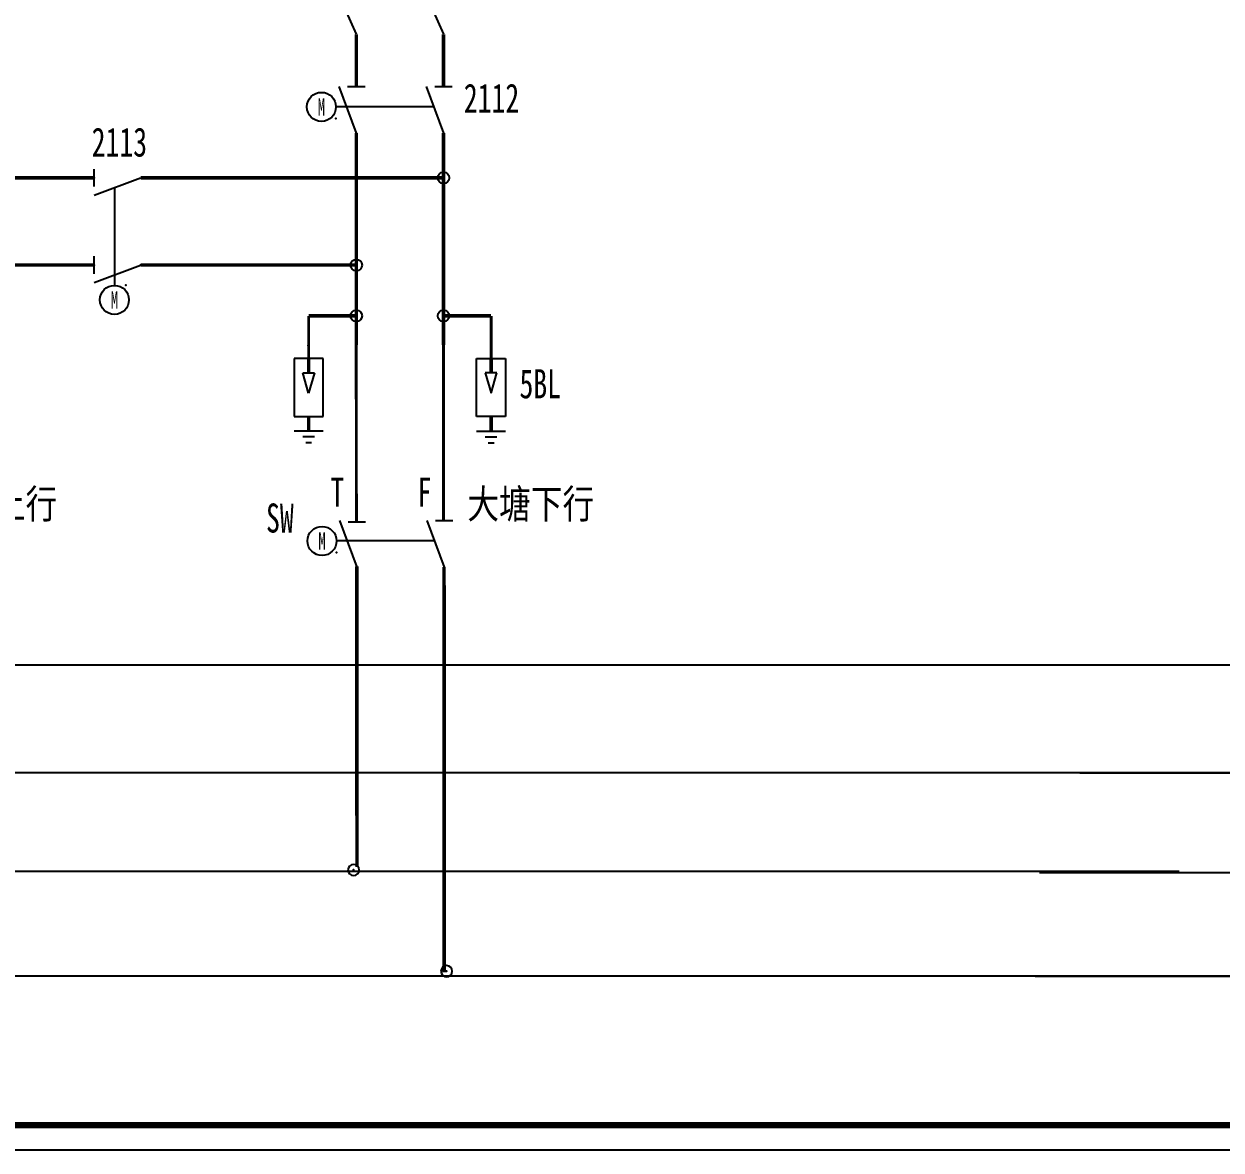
# Model space of a CAD drawing. Header units: millimetres. Extents: x 10667 to 23854, y -3427 to -2899.
# Drawn here: x 11834.8 to 12040.7, y -3426.8 to -3233.1 of the extents above; entities that cross this region are included whole.
import ezdxf
from ezdxf.enums import TextEntityAlignment as Align

# ---------------------------------------------------------------- set-up
doc = ezdxf.new("R2010")
doc.units = ezdxf.units.MM
doc.header["$LTSCALE"] = 10
doc.linetypes.add('DASHED', pattern=[11, 5, 0.5, 5, 0.5])
for name, color, linetype in [('3', 3, 'Continuous'), ('4', 1, 'Continuous'), ('BLOCK', 3, 'Continuous'), ('BOX', 7, 'Continuous'), ('PLINE', 1, 'Continuous'), ('设    备', 3, 'Continuous'), ('设备编号', 2, 'Continuous')]:
    doc.layers.add(name, color=color, linetype=linetype)
doc.styles.add('HZ', font='SimSun.ttf', dxfattribs={"width": 0.7})
doc.styles.add('ROMNAS', font='NSimSun.ttf', dxfattribs={"width": 0.7})

# ---------------------------------------------------------------- blocks, each defined once
blk = doc.blocks.new('$BLQ')
at = {"color": 3}
for p, q in [((-2.5, -10.01), (-2.5, -0.01)), ((-2.5, -0.01), (2.5, -0.01)), ((2.5, -0.01), (2.5, -10.01)), ((2.5, -10.01), (-2.5, -10.01)), ((-2.5, -12.51), (2.5, -12.51)), ((-1, -13.51), (1, -13.51)), ((-0.5, -14.51), (0.5, -14.51))]:
    blk.add_line(p, q, dxfattribs=at)
at = {"layer": 'BLOCK', "color": 3}
for p, q in [((1, -2.51), (-1, -2.51)), ((-1, -2.51), (0, -6.01)), ((0, -6.01), (1, -2.51))]:
    blk.add_line(p, q, dxfattribs=at)
at = {"layer": 'PLINE', "color": 3, "const_width": 0.6}
for points in [[(0, -2.51), (0, -0.01)], [(0, -10.01), (0, -12.51)]]:
    blk.add_lwpolyline(points, dxfattribs=at)
blk = doc.blocks.new('$$POINT', base_point=(176.43, 371.44))
blk.add_point((176.43, 371.44))
blk = doc.blocks.new('$$DD', base_point=(181.79, 368.35))
at = {"layer": 'BLOCK', "color": 2}
blk.add_circle((181.79, 368.35), 0.971, dxfattribs=at)
at = {"xscale": 1.428571, "yscale": 1.428571, "zscale": 1.428571}
for rotation in [270, 180, 90]:
    blk.add_blockref('$$POINT', (181.79, 368.35), dxfattribs=dict(at, rotation=rotation))
blk.add_blockref('$$POINT', (181.79, 368.35), dxfattribs=at)

msp = doc.modelspace()

# ---------------------------------------------------------------- linework, layer by layer
at = {"color": 1, "const_width": 0.5}
for points in [[(11883.74, -3283.34), (11883.74, -3288.33)], [(11915.12, -3283.34), (11915.12, -3288.33)], [(11883.73, -3288.33), (11883.74, -3290.65)], [(11891.92, -3288.33), (11891.95, -3318.74)], [(11906.92, -3288.33), (11906.95, -3318.48)], [(11915.11, -3288.33), (11915.12, -3290.65)]]:
    msp.add_lwpolyline(points, dxfattribs=at)
at = {"layer": '4', "color": 2}
msp.add_lwpolyline([(10666.54, -2898.77), (23853.86, -2898.77), (23853.86, -3426.84), (10666.54, -3426.84)], close=True, dxfattribs=at)
at = {"layer": 'BLOCK'}
for centre in [(11906.93, -3259.6), (11891.93, -3274.6), (11891.93, -3283.34), (11906.93, -3283.34)]:
    msp.add_circle(centre, 1, dxfattribs=at)
at = {"layer": 'BOX', "const_width": 1.05}
msp.add_lwpolyline([(10677.66, -2905.48), (23845.41, -2905.48), (23845.41, -3422.56), (10677.66, -3422.56)], close=True, dxfattribs=at)
at = {"layer": 'PLINE'}
for p, q in [((11773.5, -3343.38), (12099.77, -3343.38)), ((12016.4, -3343.36), (12468.22, -3343.36)), ((11773.15, -3361.87), (12098.37, -3361.87)), ((12016.4, -3361.95), (12475.96, -3361.95)), ((11774.39, -3378.84), (12033.47, -3378.84)), ((12009.44, -3379.07), (12423.46, -3379.07)), ((11774.41, -3396.85), (12095.57, -3396.85)), ((12008.68, -3396.91), (12470.84, -3396.91))]:
    msp.add_line(p, q, dxfattribs=at)
at = {"layer": 'PLINE', "const_width": 0.6}
for points in [[(11891.93, -3234.89), (11891.93, -3243.9)], [(11906.93, -3234.89), (11906.93, -3243.9)], [(11891.93, -3251.89), (11891.93, -3271.22)], [(11906.93, -3251.89), (11906.93, -3271.22)], [(11797.78, -3259.6), (11846.83, -3259.6)], [(11854.83, -3259.6), (11906.93, -3259.6)], [(11891.93, -3271.22), (11891.93, -3288.33)], [(11906.93, -3271.22), (11906.93, -3288.33)], [(11846.83, -3274.6), (11812.78, -3274.6)], [(11854.83, -3274.6), (11891.93, -3274.6)], [(11891.93, -3283.34), (11883.74, -3283.34)], [(11906.93, -3283.34), (11915.12, -3283.34)], [(11892.02, -3326.44), (11892.04, -3378.15)], [(11907.03, -3326.55), (11907.05, -3396.26)]]:
    msp.add_lwpolyline(points, dxfattribs=at)
at = {"layer": '设    备'}
for p, q in [((11887.93, -3225.89), (11891.93, -3234.89)), ((11902.93, -3225.89), (11906.93, -3234.89)), ((11888.93, -3243.9), (11891.93, -3251.9)), ((11890.43, -3243.9), (11893.43, -3243.9)), ((11903.93, -3243.9), (11906.93, -3251.9)), ((11905.43, -3243.9), (11908.43, -3243.9)), ((11846.83, -3261.1), (11846.83, -3258.1)), ((11846.83, -3262.6), (11854.83, -3259.6)), ((11846.83, -3276.1), (11846.83, -3273.1)), ((11846.83, -3277.6), (11854.83, -3274.6)), ((11889.04, -3318.56), (11892.04, -3326.56)), ((11890.54, -3318.77), (11893.54, -3318.77)), ((11904.04, -3318.56), (11907.04, -3326.56)), ((11905.54, -3318.56), (11908.54, -3318.56))]:
    msp.add_line(p, q, dxfattribs=at)
at = {"layer": '设    备', "color": 3}
for p, q in [((11905.24, -3247.4), (11888.43, -3247.4)), ((11850.33, -3261.28), (11850.33, -3278.1)), ((11905.35, -3322.06), (11888.54, -3322.06))]:
    msp.add_line(p, q, dxfattribs=at)
at = {"layer": '设    备'}
for centre in [(11885.93, -3247.4), (11850.33, -3280.6), (11886.04, -3322.06)]:
    msp.add_circle(centre, 2.5, dxfattribs=at)
for p in [(11891.93, -3243.9), (11906.93, -3243.9), (11846.83, -3259.6), (11846.83, -3274.6), (11854.83, -3274.6), (11892.04, -3318.56), (11907.04, -3318.56)]:
    msp.add_point(p, dxfattribs=at)
at = {"layer": '设    备', "color": 4}
for p in [(11888.44, -3249.39), (11852.32, -3278.09), (11888.54, -3324.05)]:
    msp.add_point(p, dxfattribs=at)

# ---------------------------------------------------------------- block references
at = {"layer": 'BLOCK', "xscale": -1}
msp.add_blockref('$BLQ', (11883.73, -3290.65), dxfattribs=at)
at = {"layer": 'BLOCK'}
msp.add_blockref('$BLQ', (11915.12, -3290.65), dxfattribs=at)
at = {"layer": 'BLOCK', "xscale": -1, "rotation": 359.9999985530559}
for p in [(11891.46, -3378.66), (11907.47, -3396.07)]:
    msp.add_blockref('$$DD', p, dxfattribs=at)

# ---------------------------------------------------------------- texts
at = {"layer": '3', "linetype": 'DASHED', "style": 'ROMNAS', "width": 0.8}
for s, p in [('大塘上行', (11818.67, -3318.2)), ('大塘下行', (11911.03, -3318.2))]:
    msp.add_text(s, height=5, dxfattribs=at).set_placement(p)
at = {"layer": '设    备', "style": 'HZ', "width": 0.62}
for p in [(11885.93, -3247.4), (11850.33, -3280.6), (11886.04, -3322.06)]:
    msp.add_text('M', height=3, dxfattribs=at).set_placement(p, align=Align.MIDDLE)
at = {"layer": '设备编号', "color": 6, "style": 'HZ', "width": 0.7}
for s, p in [('2112', (11910.43, -3248.39)), ('2113', (11846.42, -3255.95)), ('5BL', (11920, -3297.52)), ('T', (11887.48, -3316.15)), ('F', (11902.48, -3316.15)), ('SW', (11876.41, -3320.62))]:
    msp.add_text(s, height=5, dxfattribs=at).set_placement(p)

doc.saveas('drawing.dxf')
